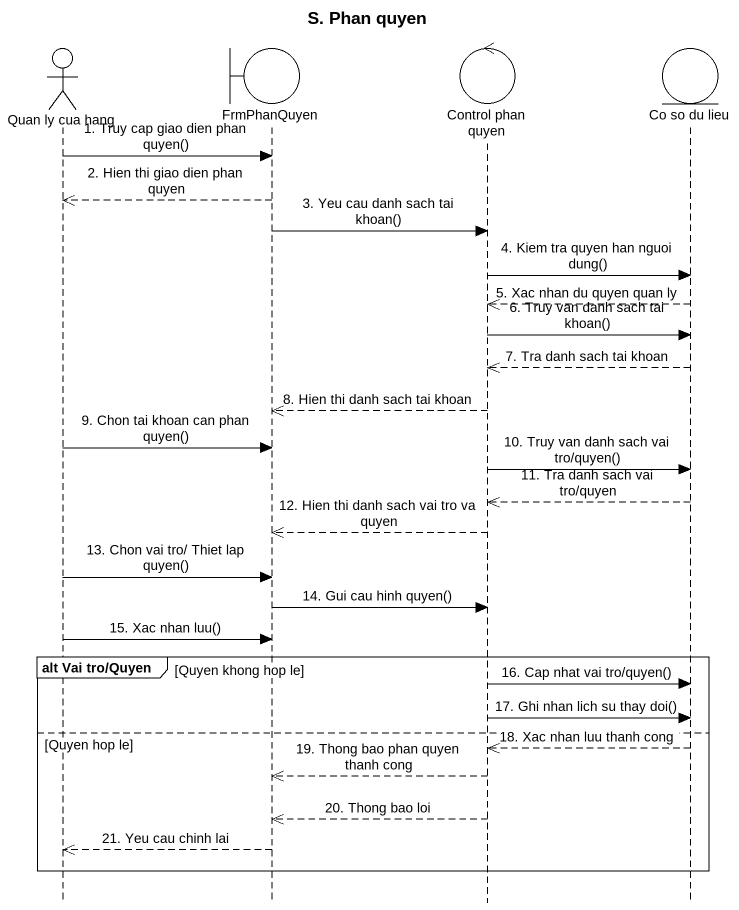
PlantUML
@startuml
title S. Phan quyen
hide footbox
actor "Quan ly cua hang" as Quan_ly_cua_hang
boundary FrmPhanQuyen
control "Control phan quyen" as Control_phan_quyen
entity "Co so du lieu" as Co_so_du_lieu

Quan_ly_cua_hang -> FrmPhanQuyen : 1. Truy cap giao dien phan quyen()
FrmPhanQuyen -->> Quan_ly_cua_hang : 2. Hien thi giao dien phan quyen
FrmPhanQuyen -> Control_phan_quyen : 3. Yeu cau danh sach tai khoan()
Control_phan_quyen -> Co_so_du_lieu : 4. Kiem tra quyen han nguoi dung()
Co_so_du_lieu -->> Control_phan_quyen : 5. Xac nhan du quyen quan ly
Control_phan_quyen -> Co_so_du_lieu : 6. Truy van danh sach tai khoan()
Co_so_du_lieu -->> Control_phan_quyen : 7. Tra danh sach tai khoan
Control_phan_quyen -->> FrmPhanQuyen : 8. Hien thi danh sach tai khoan
Quan_ly_cua_hang -> FrmPhanQuyen : 9. Chon tai khoan can phan quyen()
Control_phan_quyen -> Co_so_du_lieu : 10. Truy van danh sach vai tro/quyen()
Co_so_du_lieu -->> Control_phan_quyen : 11. Tra danh sach vai tro/quyen
Control_phan_quyen -->> FrmPhanQuyen : 12. Hien thi danh sach vai tro va quyen
Quan_ly_cua_hang -> FrmPhanQuyen : 13. Chon vai tro/ Thiet lap quyen()
FrmPhanQuyen -> Control_phan_quyen : 14. Gui cau hinh quyen()
Quan_ly_cua_hang -> FrmPhanQuyen : 15. Xac nhan luu()
group alt Vai tro/Quyen [Quyen khong hop le]
  Control_phan_quyen -> Co_so_du_lieu : 16. Cap nhat vai tro/quyen()
  Control_phan_quyen -> Co_so_du_lieu : 17. Ghi nhan lich su thay doi()
else Quyen hop le
  Co_so_du_lieu -->> Control_phan_quyen : 18. Xac nhan luu thanh cong
  Control_phan_quyen -->> FrmPhanQuyen : 19. Thong bao phan quyen thanh cong
  Control_phan_quyen -->> FrmPhanQuyen : 20. Thong bao loi
  FrmPhanQuyen -->> Quan_ly_cua_hang : 21. Yeu cau chinh lai
end
@enduml
